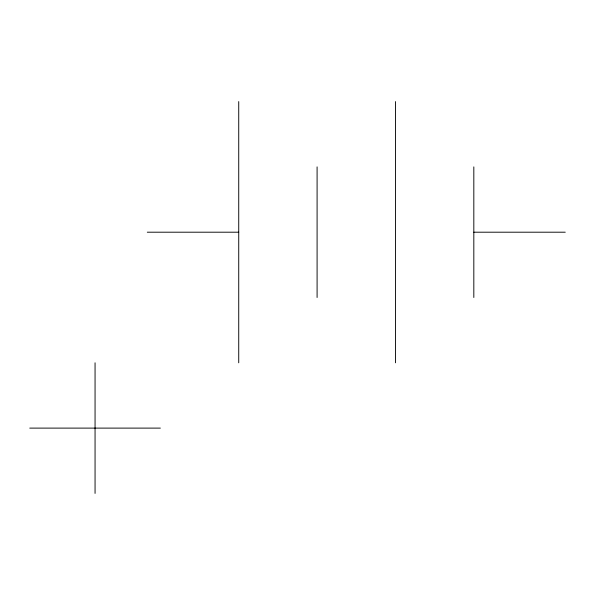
<?xml version="1.0" encoding="UTF-8"?>
<svg xmlns="http://www.w3.org/2000/svg" width="595" height="595" viewBox="0 0 595 595"><rect width="100%" height="100%" fill="white"/><g stroke="black" fill="none" stroke-linecap="round" stroke-linejoin="round"><path stroke-width="0.89" d="M147.3 232.199L238.729 232.199M473.821 232.199L565.25 232.199M29.75 428.11L160.36 428.11M473.821 166.89L473.821 297.5M395.459 101.589L395.459 362.809M317.09 166.89L317.09 297.5M238.729 101.589L238.729 362.809M95.059 362.801L95.059 493.411"/></g></svg>
